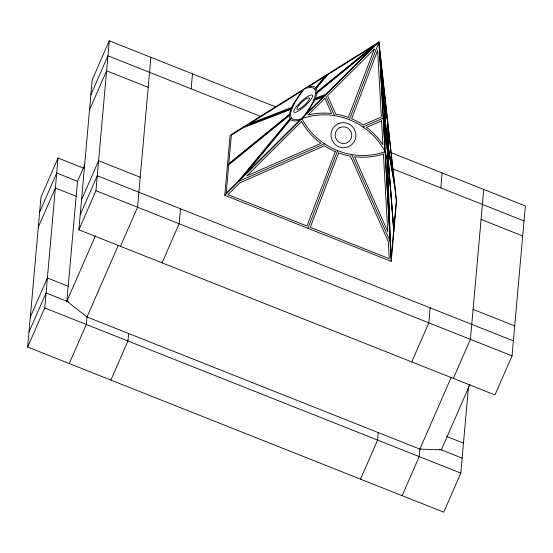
<?xml version="1.0" encoding="UTF-8"?>
<svg xmlns="http://www.w3.org/2000/svg" width="553" height="553" viewBox="0 0 553 553"><rect width="100%" height="100%" fill="white"/><g stroke="black" fill="none" stroke-linecap="round" stroke-linejoin="round"><path stroke-width="0.83" d="M385.158 120.92L384.819 128.137A68.752 3.615 86.5 0 0 385.068 151.695A68.752 3.615 86.5 0 0 387.024 156.057L387.978 145.259A68.752 3.615 86.5 0 0 387.736 121.708A68.752 3.615 86.5 0 0 385.78 117.347L385.158 120.92L378.936 42.028L230.089 135.333L224.767 195.299L391.199 261.355L396.529 201.389L378.936 42.028L315.811 93.395L313.869 99.982A68.752 16.002 -42.5 0 1 301.848 118.66A68.752 16.002 -42.5 0 1 291.535 118.155C289.413 114.796 291.231 110.697 292.496 107.365A68.752 16.002 -42.5 0 1 304.516 88.68A68.752 16.002 -42.5 0 1 314.83 89.185L315.687 90.975L315.811 93.395M468.502 386.588L460.815 473.105L443.741 512.182L27.65 347.042L40.963 197.131L58.037 158.054L83.648 168.216M27.65 347.042L44.724 307.966L58.037 158.054M469.967 384.335L441.342 449.859L419.872 449.098L87.001 316.98L66.858 301.226L77.51 181.301L84.754 164.718M390.757 152.538L525.35 205.958L512.037 355.869L494.963 394.946L78.872 229.806L92.185 79.895L109.259 40.818L275.961 106.978M78.872 229.806L95.939 190.73L109.259 40.818M150.865 57.332L137.552 207.244L120.478 246.32M128.607 333.494L127.943 340.994L110.87 380.07M180.492 208.764L179.158 223.758L162.084 262.834M191.144 88.833L192.479 73.846M378.259 432.584L377.595 440.077L360.521 479.154M430.144 307.848L428.817 322.841L411.743 361.918M440.803 187.923L442.13 172.93M483.744 189.444L470.423 339.355L453.349 378.432M307.98 228.327L337.544 150.699L330.176 147.257L323.249 142.964A68.752 67.756 57.7 0 1 301.848 118.66A68.752 67.756 57.7 0 1 333.715 115.501C344.45 117.118 354.736 121.218 363.667 127.39A68.752 67.756 57.7 0 1 385.068 151.695A68.752 67.756 57.7 0 1 353.208 154.854L345.259 153.243L337.544 150.699M349.372 119.655L378.936 42.028L224.767 195.299M39.636 212.124L56.71 173.041L77.51 181.301M90.851 94.888L107.925 55.805L260.76 116.469M38.302 227.11L55.376 188.034L76.183 196.287M89.524 109.874L106.598 70.798L148.204 87.312M30.311 317.056L47.385 277.979L68.192 286.24M81.533 199.827L98.607 160.743L140.213 177.257M28.984 332.049L46.058 292.972L68.461 301.862M80.199 214.813L97.273 175.736L513.364 340.876M66.858 301.226L95.489 235.702M118.383 245.138L87.001 316.98L86.33 324.48L69.256 363.556M451.255 377.257L419.872 449.098L419.209 456.591L402.135 495.668M291.376 117.817L238.875 181.266L324.57 143.78M314.913 89.365L327.286 74.406M227.428 165.312L290.56 113.946M362.996 126.969L383.194 118.135L384.833 127.743M243.714 126.789L292.24 108.042M314 99.63L325.441 95.213L334.489 115.653M391.987 168.547L524.016 220.951M481.075 219.43L522.689 235.944M473.085 309.376L514.698 325.89M95.939 190.73L512.037 355.869M446.672 436.455L463.476 443.126M439.739 449.223L462.149 458.112M44.724 307.966L460.815 473.105M351.701 154.55L390.079 241.274L387.086 155.808M387.957 146.027L394.918 186.803M387.646 152.476L393.867 231.375M378.936 42.028L391.199 261.355M385.04 97.328L385.745 117.478M384.66 128.033L384.777 144.768L383.443 120.879L384.66 128.033M388.178 141.789L388.137 145.785L394.144 180.99L387.923 124.598L388.178 141.789M384.812 122.483L384.708 125.718L383.229 117.049L379.51 50.565L384.978 119.925L384.812 122.483M388.082 148.059L387.826 153.478L393.784 229.08L396.314 200.621L394.953 188.283L388.082 148.059M228.728 164.815L226.205 193.267L238.143 181.398L289.931 118.798L289.226 115.584L228.728 164.815M231.361 135.153L228.838 163.612L289.337 114.388L290.76 109.432L242.891 127.93L231.361 135.153M393.681 230.276L391.151 258.735L387.252 157.425L387.715 154.674L393.681 230.276M385.31 116.904L385.082 118.729L379.614 49.362L384.95 97.674L385.31 116.904M317.035 92.959L315.48 98.24L325.8 94.252L372.535 47.793L317.035 92.959M335.284 151.612L306.95 225.997L227.967 194.649L239.905 182.78L324.445 145.798L329.346 148.84L335.284 151.612M374.298 49.176L348.307 117.423L342.093 115.37L335.733 114.084L327.57 95.634L374.298 49.176M338.616 152.932L310.281 227.318L389.271 258.666L388.317 241.682L350.45 156.119L344.83 154.985L338.616 152.932M377.63 50.496L351.632 118.743L357.577 121.515L363.114 124.95L381.349 116.98L377.63 50.496M293.27 104.123L291.597 107.469L249.7 123.658L302.373 90.644L293.27 104.123M314.588 100.224L310.316 107.856L306.314 113.628L323.104 96.934L314.588 100.224M296.747 106.155L295.171 108.25A12.574 2.924 -42.5 0 0 294.797 112.439L296.221 112.086A12.574 2.924 -42.5 0 0 307.592 103.446L309.618 101.185A12.574 2.924 -42.5 0 0 310.143 95.261L308.242 96.187A12.574 2.924 -42.5 0 0 296.747 106.155M298.897 105.326L297.839 106.722A8.385 1.949 -42.5 0 0 297.59 109.515L298.544 109.28A8.385 1.949 -42.5 0 0 306.127 103.522L307.468 102.015A8.385 1.949 -42.5 0 0 307.821 98.068L306.556 98.683A8.385 1.949 -42.5 0 0 298.897 105.326M324.922 76.508L315.708 87.644C313.827 85.936 311.014 86.282 308.712 86.669L324.922 76.508M290.519 119.6L245.193 174.389L299.754 120.153C296.802 120.92 293.055 121.833 290.519 119.6M327.521 74.876L316.357 88.376L317.139 91.757L372.639 46.597L327.521 74.876M301.516 121.529L246.963 175.764L320.947 143.4C313.046 137.566 306.334 130.1 301.516 121.529M324.874 98.316L308.083 115.01C315.756 113.178 323.761 112.612 331.606 113.531L324.874 98.316M386.084 115.197L385.78 115.453L385.254 100.459L387.169 117.81L386.084 115.197M387.059 157.916L386.72 158.206L386.243 157.57L385.296 154.1L389.637 231.714L387.059 157.916M338.374 123.678L335.609 125.358A12.574 12.394 57.7 0 0 332.097 140.144L333.805 142.951A12.574 12.394 57.7 0 0 345.431 147.568L348.549 146.676A12.574 12.394 57.7 0 0 355.752 133.356L354.819 130.211A12.574 12.394 57.7 0 0 338.374 123.678M340.067 127.515L338.222 128.628A8.385 8.26 57.7 0 0 335.885 138.492L337.026 140.358A8.385 8.26 57.7 0 0 344.775 143.441L346.855 142.84A8.385 8.26 57.7 0 0 351.653 133.964L351.031 131.863A8.385 8.26 57.7 0 0 340.067 127.515M381.563 120.817L366.521 127.39C372.943 132.139 378.452 138.077 382.897 144.699L381.563 120.817M383.416 154.038C374.167 157.045 364.268 157.909 354.618 156.769L387.757 231.645L383.416 154.038M386.817 144.927L386.665 144.257A8.385 0.442 86.5 0 1 385.876 135.174L385.787 133.1A8.385 0.442 86.5 0 1 386.139 129.146L386.305 130.335A8.385 0.442 86.5 0 1 387.017 140.303L387.065 142.135A8.385 0.442 86.5 0 1 386.817 144.927M387.024 149.047L386.796 148.031A12.574 0.664 86.5 0 1 385.614 134.414L385.476 131.296A12.574 0.664 86.5 0 1 386.008 125.372L386.257 127.155A12.574 0.664 86.5 0 1 387.321 142.107L387.397 144.851A12.574 0.664 86.5 0 1 387.024 149.047"/></g></svg>
